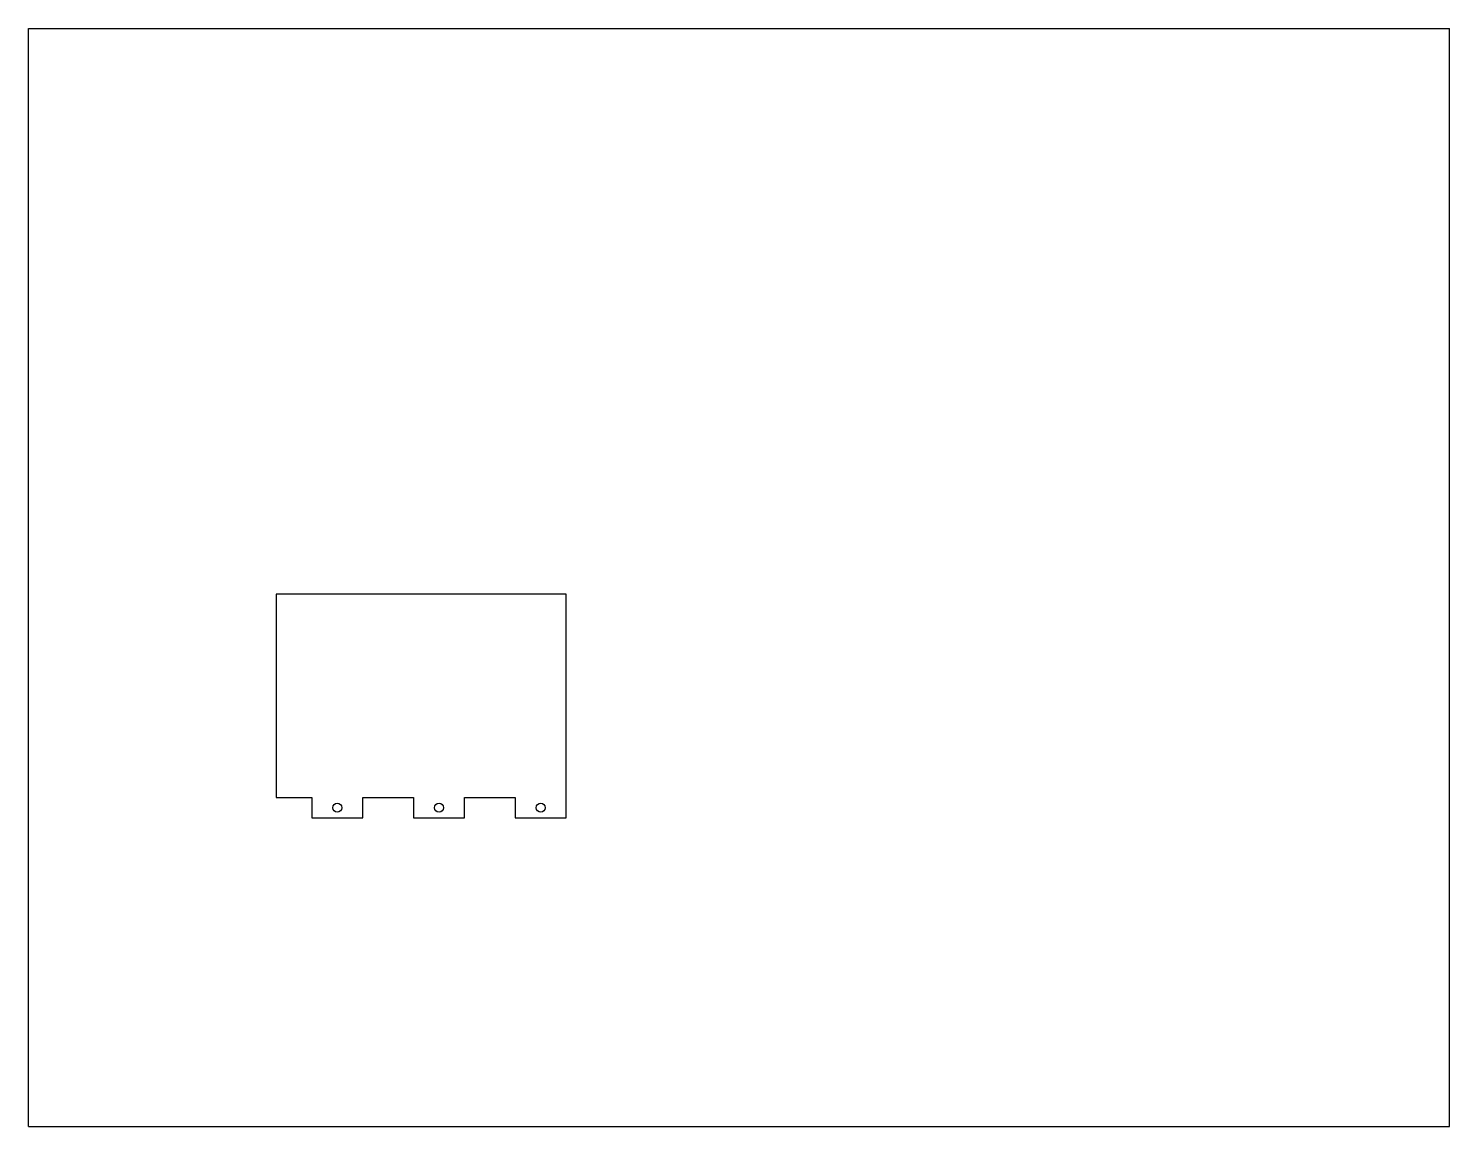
# Model space of a CAD drawing. Header units: inches. Extents: x 0 to 22, y 0 to 17.
import ezdxf

# ---------------------------------------------------------------- set-up
doc = ezdxf.new("R2010")
doc.units = ezdxf.units.IN
doc.header["$LTSCALE"] = 1.21
doc.header["$MEASUREMENT"] = 0
doc.layers.get('0').update_dxf_attribs({"linetype": 'CONTINUOUS'})
doc.layers.add('02___PRT_ALL_AXES', color=7, linetype='CONTINUOUS')

msp = doc.modelspace()

# ---------------------------------------------------------------- linework, layer by layer
at = {"color": 7, "linetype": 'Continuous'}
for p, q in [((0, 0), (0, 17)), ((0, 17), (22, 17)), ((22, 0), (22, 17)), ((3.836, 8.243), (3.836, 5.094)), ((8.324, 8.243), (3.836, 8.243)), ((8.324, 4.779), (8.324, 8.243)), ((3.836, 5.094), (4.387, 5.094)), ((4.387, 5.094), (4.387, 4.779)), ((5.175, 5.094), (5.962, 5.094)), ((5.175, 4.779), (5.175, 5.094)), ((5.962, 5.094), (5.962, 4.779)), ((6.75, 5.094), (7.537, 5.094)), ((6.75, 4.779), (6.75, 5.094)), ((7.537, 5.094), (7.537, 4.779)), ((4.387, 4.779), (5.175, 4.779)), ((5.962, 4.779), (6.75, 4.779)), ((7.537, 4.779), (8.324, 4.779)), ((0, 0), (22, 0))]:
    msp.add_line(p, q, dxfattribs=at)
at = {"layer": '02___PRT_ALL_AXES', "color": 7, "linetype": 'Continuous'}
for centre in [(4.781, 4.936), (6.356, 4.936), (7.931, 4.936)]:
    msp.add_circle(centre, 0.0689, dxfattribs=at)

doc.saveas('drawing.dxf')
